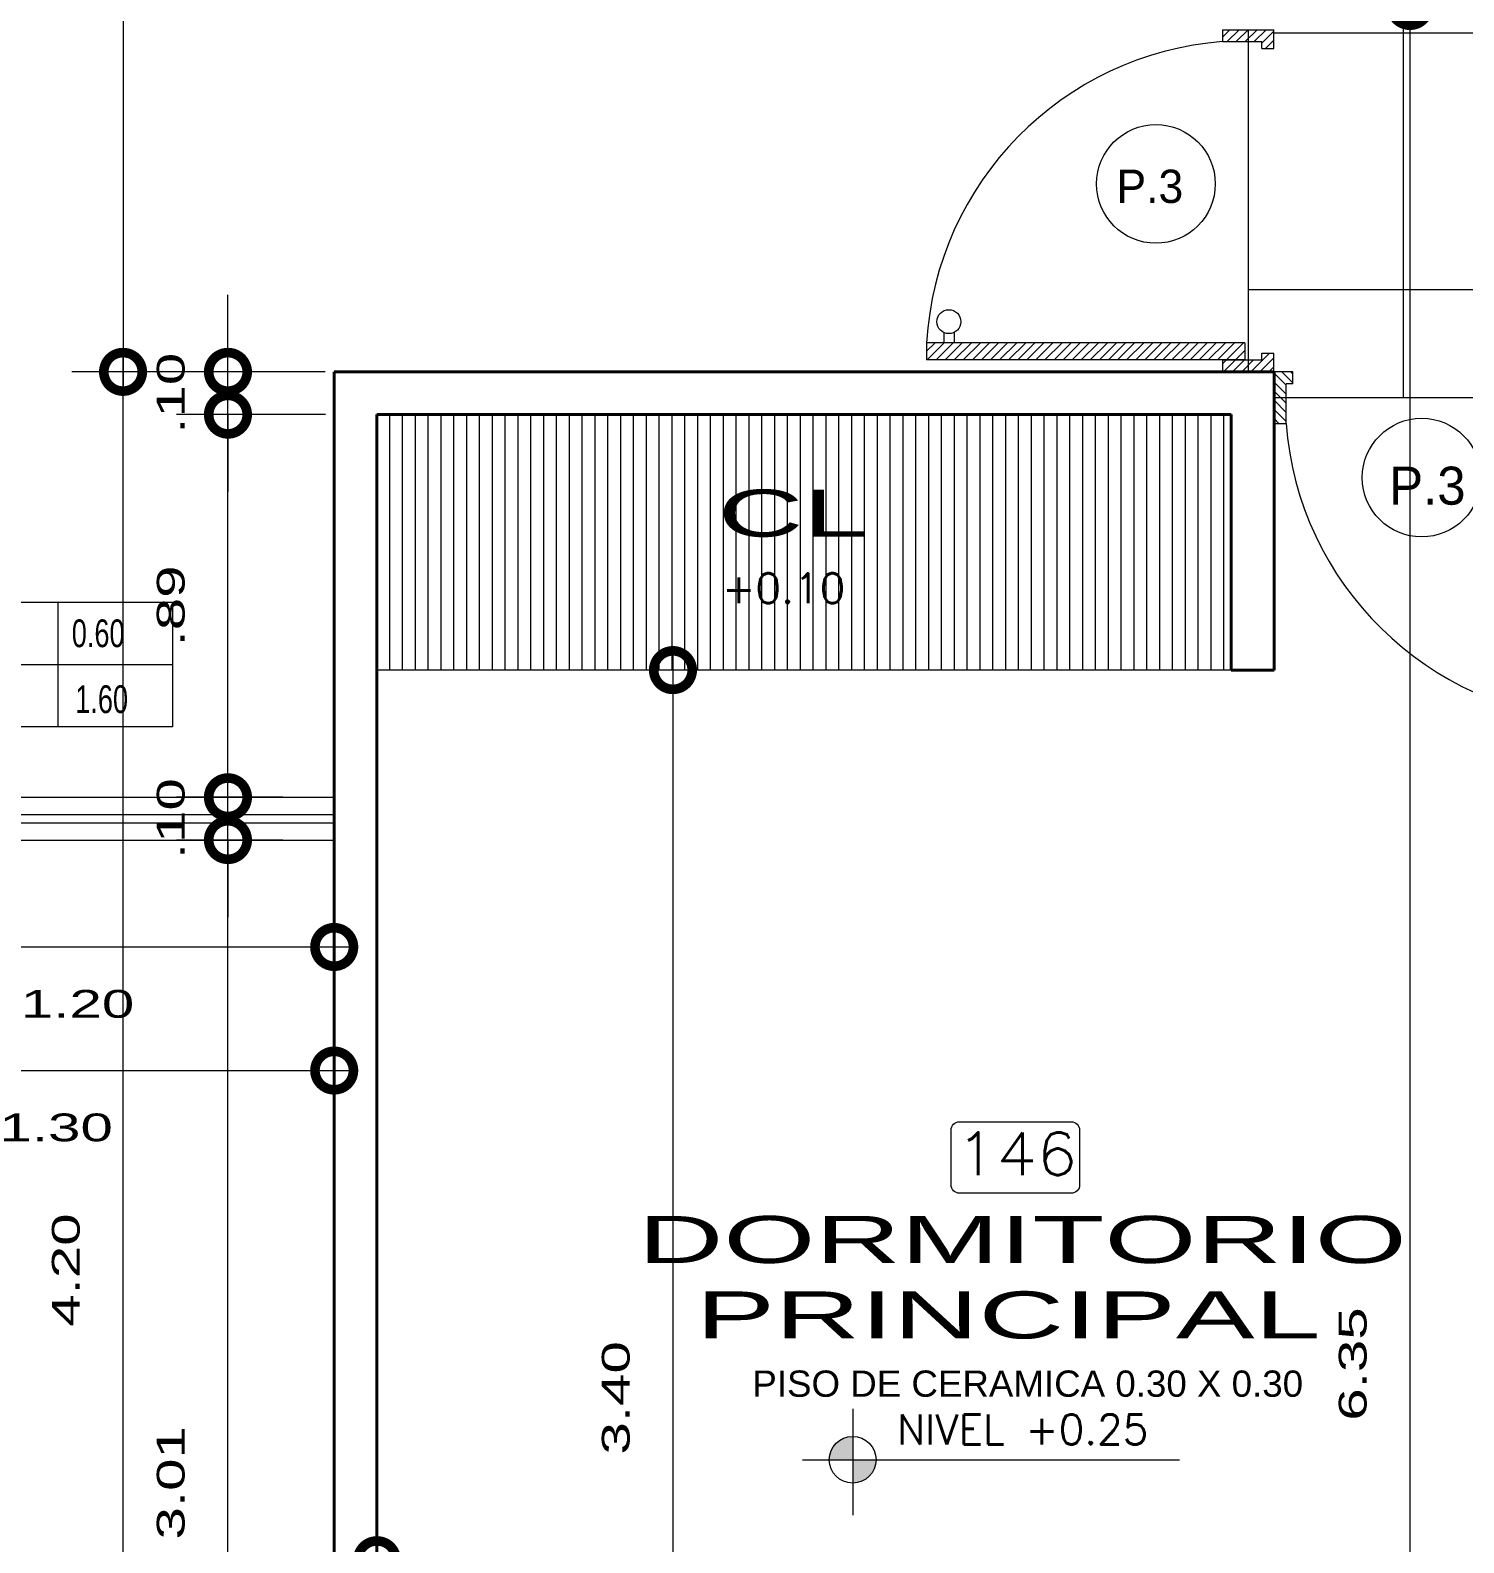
# Model space of a CAD drawing. Header units: inches. Extents: x 155.3 to 248.5, y 20.6 to 88.6.
# Drawn here: x 158.998 to 162.349, y 66.43 to 69.966 of the extents above; entities that cross this region are included whole.
import ezdxf
from ezdxf.enums import TextEntityAlignment as Align

# ---------------------------------------------------------------- set-up
doc = ezdxf.new("R2010")
doc.units = ezdxf.units.IN
doc.header["$MEASUREMENT"] = 0
doc.linetypes.add('CONTINUA', pattern=[0])
for name, color, linetype in [('COTAS', 252, 'Continuous'), ('MURO', 7, 'Continuous'), ('MURO BAJO', 144, 'Continuous'), ('PUERTAS', 23, 'Continuous'), ('TEXTOS PLANTA', 7, 'Continuous'), ('TEXTURAS', 251, 'Continuous'), ('VENTANAS', 40, 'Continuous')]:
    doc.layers.add(name, color=color, linetype=linetype)
doc.styles.add('Celso', font='swissel.ttf', dxfattribs={"width": 1.5})
doc.styles.add('ROMANS', font='romans', dxfattribs={"width": 1.1, "height": 1})
doc.styles.get("Standard").update_dxf_attribs({"font": 'arial.ttf'})
doc.dimstyles.new('PLANTA 1-50', dxfattribs={"dimtxt": 0.065, "dimasz": 0.18, "dimexe": 0.12, "dimexo": 0.12, "dimgap": 0.1, "dimtad": 2, "dimzin": 4, "dimdsep": 46, "dimtxsty": 'Celso', "dimblk": 'DOTSMALL', "dimcen": 0.065, "dimdle": 0.05, "dimclrd": 14, "dimclre": 251, "dimclrt": 256, "dimaunit": 1, "dimadec": 4, "dimazin": 1, "dimtfac": 1, "dimtix": 1, "dimtmove": 0, "dimatfit": 3, "dimldrblk": 'DOTSMALL', "dimfxl": 1, "dimlwd": 9, "dimlwe": 9, "dimarcsym": 0})
pattern_1 = [(314.9999999999999, (-96.52985856699738, 5.184583232853843), (-0.01325825214724776, -0.01325825214724777), [])]

# ---------------------------------------------------------------- blocks, each defined once
blk = doc.blocks.new('A$C2D8C4AFF')
at = {"lineweight": 0}
h = blk.add_hatch(dxfattribs=at)
h.set_pattern_fill('ANSI31', color=8, scale=0.1499999999999999, angle=16.99999999999995, style=0)
h.set_pattern_definition(pattern_1)
h.paths.add_polyline_path([(0.03500000397293945, 0.8649999762657998), (3.972829176746018e-09, 0.8649999762657892), (3.972786544181872e-09, 1.014999976265759), (0.05500000397294968, 1.014999976265756), (0.05500000397294968, 0.9799999762657734), (0.03500000397289682, 0.9799999762657592)])
h = blk.add_hatch(dxfattribs=at)
h.set_pattern_fill('ANSI31', color=8, scale=0.1499999999999999, angle=16.99999999999995, style=0)
h.set_pattern_definition(pattern_1)
h.paths.add_polyline_path([(1.000000003972815, 0.8649999762658851), (0.9650000039727757, 0.8649999762658638), (0.9650000039728042, 0.9299999762658437), (0.9650000039728042, 0.9799999762658516), (0.9450000039727655, 0.9799999762658445), (0.9450000039727939, 1.014999976265827), (1.000000003972801, 1.014999976265834)])
h = blk.add_hatch(dxfattribs=at)
h.set_pattern_fill('ANSI31', color=8, scale=0.1499999999999999, angle=16.99999999999995, style=0)
h.set_pattern_definition(pattern_1)
h.paths.add_polyline_path([(0.9650000039728894, -2.37339961017824e-08), (0.9150000039728354, -2.373400320720975e-08), (0.9150000039727928, 0.9299999762658331), (0.9650000039727757, 0.9299999762658437)])
at = {"color": 32, "lineweight": 0}
for p, q in [((3.972743911617727e-09, 0.864999976265814), (3.972729700763011e-09, 1.014999976265781)), ((0.055000003972836, 1.014999976265784), (3.972729700763011e-09, 1.014999976265781)), ((0.05500000397285021, 0.9799999762657947), (0.055000003972836, 1.014999976265784)), ((1.000000003972687, 1.014999976265862), (0.9450000039726802, 1.014999976265862)), ((0.9450000039726802, 0.9799999762658658), (0.9450000039726802, 1.014999976265862)), ((1.000000003972715, 0.86499997626591), (1.000000003972687, 1.014999976265862)), ((0.03500000397285419, 0.8649999762658283), (0.03500000397282577, 0.9799999762657805)), ((0.05500000397285021, 0.9799999762657947), (0.03500000397282577, 0.9799999762657805)), ((0.9650000039727047, 0.9799999762658729), (0.9450000039726802, 0.9799999762658658)), ((0.9650000039727047, 0.8649999762658886), (0.9650000039727047, 0.9799999762658729)), ((0.9150000039727217, 0.929999976265858), (0.9650000039727473, 0.9299999762658615)), ((0.9150000039726649, 0.929999976265858), (0.9150000039727786, -2.373398189092768e-08)), ((0.9650000039727189, 0.9299999762658686), (0.9650000039728042, -2.373397123278664e-08)), ((3.972743911617727e-09, 0.864999976265814), (0.03500000397285419, 0.8649999762658283)), ((0.9650000039727047, 0.8649999762658886), (1.000000003972715, 0.86499997626591)), ((0.9150000039727928, -2.3733978338214e-08), (0.9650000039728326, -2.373397478550032e-08))]:
    blk.add_line(p, q, dxfattribs=at)
at = {"lineweight": 0}
for p, q in [((0.8850000039727917, 0.07999997626593469), (0.9150000039727502, 0.0799999762659489)), ((0.8850000039727917, 0.04999997626596553), (0.9150000039727502, 0.04999997626596908))]:
    blk.add_line(p, q, dxfattribs=at)
blk.add_circle((0.8533772273711264, 0.06499997626595544), 0.0349999999999963, dxfattribs=at)
blk.add_arc((0.9697882772285595, 0.9358683929885814), 0.9374707719737768, 184.3354295784621, 266.6495738890734, dxfattribs=at)
blk = doc.blocks.new('_DotSmall')
at = {"color": 0, "linetype": 'ByBlock', "lineweight": 0, "const_width": 0.5}
blk.add_lwpolyline([(-0.0625, 0, 1), (0.0625, 0, 1)], format="xyb", close=True, dxfattribs=at)
blk = doc.blocks.new('*D22')
at = {"layer": 'COTAS', "color": 251, "linetype": 'CONTINUA', "lineweight": 9, "transparency": 16777216}
blk.add_line((158.5084652936083, 67.95297408443491), (158.5084652936083, 67.70297408443491), dxfattribs=at)
at = {"layer": 'COTAS', "color": 251, "linetype": 'Continuous', "lineweight": 9, "transparency": 16777216}
blk.add_line((159.7084652936082, 67.95297408443491), (159.7084652936082, 67.70297408443491), dxfattribs=at)
at = {"layer": 'COTAS', "color": 14, "linetype": 'CONTINUA', "lineweight": 9, "transparency": 16777216}
blk.add_line((158.4584652936082, 67.82297408443492), (159.7584652936083, 67.82297408443492), dxfattribs=at)
at = {"layer": 'Defpoints', "color": 0, "lineweight": 0, "transparency": 16777216}
for p in [(158.5084652936083, 68.07297408443492), (159.7084652936082, 68.07297408443492), (159.7084652936082, 67.82297408443492)]:
    blk.add_point(p, dxfattribs=at)
at = {"layer": 'COTAS', "color": 14, "lineweight": 9, "transparency": 16777216, "xscale": 0.18, "yscale": 0.18, "zscale": 0.18, "rotation": 180}
blk.add_blockref('_DotSmall', (158.5084652936083, 67.82297408443492), dxfattribs=at)
at = {"layer": 'COTAS', "color": 14, "lineweight": 9, "transparency": 16777216, "xscale": 0.18, "yscale": 0.18, "zscale": 0.18}
blk.add_blockref('_DotSmall', (159.7084652936082, 67.82297408443492), dxfattribs=at)
at = {"layer": 'COTAS', "lineweight": 0, "transparency": 16777216, "insert": (159.1084652936082, 67.6895731378494), "char_height": 0.065, "attachment_point": 5, "style": 'Celso'}
blk.add_mtext('1.20', dxfattribs=at)
blk = doc.blocks.new('*D23')
at = {"layer": 'COTAS', "color": 251, "linetype": 'CONTINUA', "lineweight": 9, "transparency": 16777216}
blk.add_line((158.4084652936082, 67.95297408443491), (158.4084652936082, 67.41407289294322), dxfattribs=at)
at = {"layer": 'COTAS', "color": 251, "linetype": 'Continuous', "lineweight": 9, "transparency": 16777216}
blk.add_line((159.7084652936082, 67.95297408443491), (159.7084652936082, 67.41407289294322), dxfattribs=at)
at = {"layer": 'COTAS', "color": 14, "linetype": 'CONTINUA', "lineweight": 9, "transparency": 16777216}
blk.add_line((158.3584652936082, 67.53407289294323), (159.7584652936083, 67.53407289294323), dxfattribs=at)
at = {"layer": 'Defpoints', "color": 0, "lineweight": 0, "transparency": 16777216}
for p in [(158.4084652936082, 68.07297408443492), (159.7084652936082, 68.07297408443492), (159.7084652936082, 67.53407289294323)]:
    blk.add_point(p, dxfattribs=at)
at = {"layer": 'COTAS', "color": 14, "lineweight": 9, "transparency": 16777216, "xscale": 0.18, "yscale": 0.18, "zscale": 0.18, "rotation": 180}
blk.add_blockref('_DotSmall', (158.4084652936082, 67.53407289294323), dxfattribs=at)
at = {"layer": 'COTAS', "color": 14, "lineweight": 9, "transparency": 16777216, "xscale": 0.18, "yscale": 0.18, "zscale": 0.18}
blk.add_blockref('_DotSmall', (159.7084652936082, 67.53407289294323), dxfattribs=at)
at = {"layer": 'COTAS', "lineweight": 0, "transparency": 16777216, "insert": (159.0584652936082, 67.40071589497163), "char_height": 0.065, "attachment_point": 5, "style": 'Celso'}
blk.add_mtext('1.30', dxfattribs=at)
blk = doc.blocks.new('*D94')
at = {"layer": 'COTAS', "color": 14, "linetype": 'CONTINUA', "lineweight": 9, "transparency": 16777216}
blk.add_line((159.4600396797975, 65.01758065874866), (159.4600396797975, 68.12297408443492), dxfattribs=at)
at = {"layer": 'COTAS', "color": 251, "linetype": 'Continuous', "lineweight": 9, "transparency": 16777216}
blk.add_line((159.5884586282006, 68.07297408443492), (159.3400396797975, 68.07297408443492), dxfattribs=at)
at = {"layer": 'COTAS', "color": 251, "linetype": 'CONTINUA', "lineweight": 9, "transparency": 16777216}
blk.add_line((159.5884586282006, 65.06758065874865), (159.3400396797975, 65.06758065874865), dxfattribs=at)
at = {"layer": 'Defpoints', "color": 0, "lineweight": 0, "transparency": 16777216}
for p in [(159.4600396797975, 68.07297408443492), (159.7084586282006, 68.07297408443492), (159.7084586282006, 65.06758065874865)]:
    blk.add_point(p, dxfattribs=at)
at = {"layer": 'COTAS', "color": 14, "lineweight": 9, "transparency": 16777216, "xscale": 0.18, "yscale": 0.18, "zscale": 0.18}
for p, rotation in [((159.4600396797975, 68.07297408443492), 90), ((159.4600396797975, 65.06758065874865), 270)]:
    blk.add_blockref('_DotSmall', p, dxfattribs=dict(at, rotation=rotation))
at = {"layer": 'COTAS', "lineweight": 0, "transparency": 16777216, "insert": (159.3266826818259, 66.5702773715918), "char_height": 0.065, "attachment_point": 5, "rotation": 90, "style": 'Celso'}
blk.add_mtext('3.01', dxfattribs=at)
blk = doc.blocks.new('*D95')
at = {"layer": 'COTAS', "color": 14, "linetype": 'CONTINUA', "lineweight": 9, "transparency": 16777216}
for p, q in [((159.4600396797975, 68.17297408443491), (159.4600396797975, 68.35297408443492)), ((159.4600396797975, 68.07297408443492), (159.4600396797975, 68.17297408443491)), ((159.4600396797975, 68.07297408443492), (159.4600396797975, 67.89297408443491))]:
    blk.add_line(p, q, dxfattribs=at)
at = {"layer": 'COTAS', "color": 251, "linetype": 'Continuous', "lineweight": 9, "transparency": 16777216}
blk.add_line((159.5884586282006, 68.17297408443491), (159.3400396797975, 68.17297408443491), dxfattribs=at)
at = {"layer": 'COTAS', "color": 251, "linetype": 'CONTINUA', "lineweight": 9, "transparency": 16777216}
blk.add_line((159.5884586282006, 68.07297408443492), (159.3400396797975, 68.07297408443492), dxfattribs=at)
at = {"layer": 'Defpoints', "color": 0, "lineweight": 0, "transparency": 16777216}
for p in [(159.4600396797975, 68.17297408443491), (159.7084586282006, 68.17297408443491), (159.7084586282006, 68.07297408443492)]:
    blk.add_point(p, dxfattribs=at)
at = {"layer": 'COTAS', "color": 14, "lineweight": 9, "transparency": 16777216, "xscale": 0.18, "yscale": 0.18, "zscale": 0.18}
for p, rotation in [((159.4600396797975, 68.17297408443491), 270), ((159.4600396797975, 68.07297408443492), 90)]:
    blk.add_blockref('_DotSmall', p, dxfattribs=dict(at, rotation=rotation))
at = {"layer": 'COTAS', "lineweight": 0, "transparency": 16777216, "insert": (159.3266826818259, 68.12297408443493), "char_height": 0.065, "attachment_point": 5, "rotation": 90, "style": 'Celso'}
blk.add_mtext('.10', dxfattribs=at)
blk = doc.blocks.new('*D96')
at = {"layer": 'COTAS', "color": 14, "linetype": 'CONTINUA', "lineweight": 9, "transparency": 16777216}
blk.add_line((159.4600396797975, 68.12297408443492), (159.4600396797975, 69.11755732982189), dxfattribs=at)
at = {"layer": 'COTAS', "color": 251, "linetype": 'Continuous', "lineweight": 9, "transparency": 16777216}
blk.add_line((159.6884586282006, 69.0675573298219), (159.3400396797975, 69.0675573298219), dxfattribs=at)
at = {"layer": 'COTAS', "color": 251, "linetype": 'CONTINUA', "lineweight": 9, "transparency": 16777216}
blk.add_line((159.5884586282006, 68.17297408443491), (159.3400396797975, 68.17297408443491), dxfattribs=at)
at = {"layer": 'Defpoints', "color": 0, "lineweight": 0, "transparency": 16777216}
for p in [(159.4600396797975, 69.0675573298219), (159.8084586282006, 69.0675573298219), (159.7084586282006, 68.17297408443491)]:
    blk.add_point(p, dxfattribs=at)
at = {"layer": 'COTAS', "color": 14, "lineweight": 9, "transparency": 16777216, "xscale": 0.18, "yscale": 0.18, "zscale": 0.18}
for p, rotation in [((159.4600396797975, 69.0675573298219), 90), ((159.4600396797975, 68.17297408443491), 270)]:
    blk.add_blockref('_DotSmall', p, dxfattribs=dict(at, rotation=rotation))
at = {"layer": 'COTAS', "lineweight": 0, "transparency": 16777216, "insert": (159.3266826818259, 68.62026570712841), "char_height": 0.065, "attachment_point": 5, "rotation": 90, "style": 'Celso'}
blk.add_mtext('.89', dxfattribs=at)
blk = doc.blocks.new('*D97')
at = {"layer": 'COTAS', "color": 14, "linetype": 'CONTINUA', "lineweight": 9, "transparency": 16777216}
for p, q in [((159.4600396797975, 69.1675573298219), (159.4600396797975, 69.34755732982191)), ((159.4600396797975, 69.0675573298219), (159.4600396797975, 69.1675573298219)), ((159.4600396797975, 69.0675573298219), (159.4600396797975, 68.88755732982189))]:
    blk.add_line(p, q, dxfattribs=at)
at = {"layer": 'COTAS', "color": 251, "linetype": 'Continuous', "lineweight": 9, "transparency": 16777216}
blk.add_line((159.5884586282006, 69.1675573298219), (159.3400396797975, 69.1675573298219), dxfattribs=at)
at = {"layer": 'COTAS', "color": 251, "linetype": 'CONTINUA', "lineweight": 9, "transparency": 16777216}
blk.add_line((159.6884586282006, 69.0675573298219), (159.3400396797975, 69.0675573298219), dxfattribs=at)
at = {"layer": 'Defpoints', "color": 0, "lineweight": 0, "transparency": 16777216}
for p in [(159.4600396797975, 69.1675573298219), (159.7084586282006, 69.1675573298219), (159.8084586282006, 69.0675573298219)]:
    blk.add_point(p, dxfattribs=at)
at = {"layer": 'COTAS', "color": 14, "lineweight": 9, "transparency": 16777216, "xscale": 0.18, "yscale": 0.18, "zscale": 0.18}
for p, rotation in [((159.4600396797975, 69.1675573298219), 270), ((159.4600396797975, 69.0675573298219), 90)]:
    blk.add_blockref('_DotSmall', p, dxfattribs=dict(at, rotation=rotation))
at = {"layer": 'COTAS', "lineweight": 0, "transparency": 16777216, "insert": (159.3266826818259, 69.1175573298219), "char_height": 0.065, "attachment_point": 5, "rotation": 90, "style": 'Celso'}
blk.add_mtext('.10', dxfattribs=at)
blk = doc.blocks.new('*D98')
at = {"layer": 'COTAS', "color": 14, "linetype": 'CONTINUA', "lineweight": 9, "transparency": 16777216}
blk.add_line((159.2147675753011, 64.91758065874866), (159.2147675753011, 69.2175573298219), dxfattribs=at)
at = {"layer": 'COTAS', "color": 251, "linetype": 'Continuous', "lineweight": 9, "transparency": 16777216}
blk.add_line((159.5884586282006, 69.1675573298219), (159.0947675753011, 69.1675573298219), dxfattribs=at)
at = {"layer": 'COTAS', "color": 251, "linetype": 'CONTINUA', "lineweight": 9, "transparency": 16777216}
blk.add_line((159.5884586282006, 64.96758065874866), (159.0947675753011, 64.96758065874866), dxfattribs=at)
at = {"layer": 'Defpoints', "color": 0, "lineweight": 0, "transparency": 16777216}
for p in [(159.2147675753011, 69.1675573298219), (159.7084586282006, 69.1675573298219), (159.7084586282006, 64.96758065874866)]:
    blk.add_point(p, dxfattribs=at)
at = {"layer": 'COTAS', "color": 14, "lineweight": 9, "transparency": 16777216, "xscale": 0.18, "yscale": 0.18, "zscale": 0.18}
for p, rotation in [((159.2147675753011, 69.1675573298219), 90), ((159.2147675753011, 64.96758065874866), 270)]:
    blk.add_blockref('_DotSmall', p, dxfattribs=dict(at, rotation=rotation))
at = {"layer": 'COTAS', "lineweight": 0, "transparency": 16777216, "insert": (159.0813666287155, 67.0675689942853), "char_height": 0.065, "attachment_point": 5, "rotation": 90, "style": 'Celso'}
blk.add_mtext('4.20', dxfattribs=at)
blk = doc.blocks.new('*D111')
at = {"layer": 'COTAS', "color": 14, "linetype": 'CONTINUA', "lineweight": 9, "transparency": 16777216}
blk.add_line((162.2234555748722, 70.07298074984256), (162.2234555748722, 63.62297741713873), dxfattribs=at)
at = {"layer": 'COTAS', "color": 251, "linetype": 'CONTINUA', "lineweight": 9, "transparency": 16777216}
blk.add_line((162.5884419646815, 70.02298074984256), (162.1034555748722, 70.02298074984256), dxfattribs=at)
at = {"layer": 'COTAS', "color": 251, "linetype": 'Continuous', "lineweight": 9, "transparency": 16777216}
blk.add_line((162.5884452973853, 63.67297741713872), (162.1034555748722, 63.67297741713872), dxfattribs=at)
at = {"layer": 'Defpoints', "color": 0, "lineweight": 0, "transparency": 16777216}
for p in [(162.7084419646815, 70.02298074984256), (162.2234555748722, 63.67297741713872), (162.7084452973853, 63.67297741713872)]:
    blk.add_point(p, dxfattribs=at)
at = {"layer": 'COTAS', "color": 14, "lineweight": 9, "transparency": 16777216, "xscale": 0.18, "yscale": 0.18, "zscale": 0.18}
for p, rotation in [((162.2234555748722, 70.02298074984256), 90), ((162.2234555748722, 63.67297741713872), 270)]:
    blk.add_blockref('_DotSmall', p, dxfattribs=dict(at, rotation=rotation))
at = {"layer": 'COTAS', "lineweight": 0, "transparency": 16777216, "insert": (162.0900985769006, 66.84797908349067), "char_height": 0.065, "attachment_point": 5, "rotation": 90, "style": 'Celso'}
blk.add_mtext('6.35', dxfattribs=at)
blk = doc.blocks.new('*D245')
at = {"layer": 'COTAS', "color": 251, "linetype": 'CONTINUA', "lineweight": 9, "transparency": 16777216}
blk.add_line((159.8084586282006, 66.94756899428526), (159.8084586282006, 66.26932661589728), dxfattribs=at)
at = {"layer": 'COTAS', "color": 251, "linetype": 'Continuous', "lineweight": 9, "transparency": 16777216}
blk.add_line((162.7084419646815, 66.94756899428526), (162.7084419646815, 66.26932661589728), dxfattribs=at)
at = {"layer": 'COTAS', "color": 14, "linetype": 'CONTINUA', "lineweight": 9, "transparency": 16777216}
blk.add_line((159.7584586282006, 66.38932661589729), (162.7584419646815, 66.38932661589729), dxfattribs=at)
at = {"layer": 'Defpoints', "color": 0, "lineweight": 0, "transparency": 16777216}
for p in [(159.8084586282006, 67.06756899428527), (162.7084419646815, 67.06756899428527), (162.7084419646815, 66.38932661589729)]:
    blk.add_point(p, dxfattribs=at)
at = {"layer": 'COTAS', "color": 14, "lineweight": 9, "transparency": 16777216, "xscale": 0.18, "yscale": 0.18, "zscale": 0.18, "rotation": 180}
blk.add_blockref('_DotSmall', (159.8084586282006, 66.38932661589729), dxfattribs=at)
at = {"layer": 'COTAS', "color": 14, "lineweight": 9, "transparency": 16777216, "xscale": 0.18, "yscale": 0.18, "zscale": 0.18}
blk.add_blockref('_DotSmall', (162.7084419646815, 66.38932661589729), dxfattribs=at)
at = {"layer": 'COTAS', "lineweight": 0, "transparency": 16777216, "insert": (161.2584502964411, 66.25592566931176), "char_height": 0.065, "attachment_point": 5, "style": 'Celso'}
blk.add_mtext('2.90', dxfattribs=at)
blk = doc.blocks.new('*D246')
at = {"layer": 'COTAS', "color": 14, "linetype": 'CONTINUA', "lineweight": 9, "transparency": 16777216}
blk.add_line((160.5004923864353, 68.52026903983223), (160.5004923864353, 65.01758065874866), dxfattribs=at)
at = {"layer": 'COTAS', "color": 251, "linetype": 'CONTINUA', "lineweight": 9, "transparency": 16777216}
blk.add_line((160.6871011068435, 68.47026903983223), (160.3804923864353, 68.47026903983223), dxfattribs=at)
at = {"layer": 'COTAS', "color": 251, "linetype": 'Continuous', "lineweight": 9, "transparency": 16777216}
blk.add_line((160.6871011068435, 65.06758065874865), (160.3804923864353, 65.06758065874865), dxfattribs=at)
at = {"layer": 'Defpoints', "color": 0, "lineweight": 0, "transparency": 16777216}
for p in [(160.8071011068435, 68.47026903983223), (160.5004923864353, 65.06758065874865), (160.8071011068435, 65.06758065874865)]:
    blk.add_point(p, dxfattribs=at)
at = {"layer": 'COTAS', "color": 14, "lineweight": 9, "transparency": 16777216, "xscale": 0.18, "yscale": 0.18, "zscale": 0.18}
for p, rotation in [((160.5004923864353, 68.47026903983223), 90), ((160.5004923864353, 65.06758065874865), 270)]:
    blk.add_blockref('_DotSmall', p, dxfattribs=dict(at, rotation=rotation))
at = {"layer": 'COTAS', "lineweight": 0, "transparency": 16777216, "insert": (160.3671353884637, 66.76892484929047), "char_height": 0.065, "attachment_point": 5, "rotation": 90, "style": 'Celso'}
blk.add_mtext('3.40', dxfattribs=at)
blk = doc.blocks.new('*D248')
at = {"layer": 'COTAS', "color": 14, "linetype": 'CONTINUA', "lineweight": 9, "transparency": 16777216}
blk.add_line((159.2147675753011, 72.06889652130796), (159.2147675753011, 69.1175573298219), dxfattribs=at)
at = {"layer": 'COTAS', "color": 251, "linetype": 'CONTINUA', "lineweight": 9, "transparency": 16777216}
blk.add_line((159.6871044395473, 72.01889652130797), (159.0947675753011, 72.01889652130797), dxfattribs=at)
at = {"layer": 'COTAS', "color": 251, "linetype": 'Continuous', "lineweight": 9, "transparency": 16777216}
blk.add_line((159.6871044395473, 69.1675573298219), (159.0947675753011, 69.1675573298219), dxfattribs=at)
at = {"layer": 'Defpoints', "color": 0, "lineweight": 0, "transparency": 16777216}
for p in [(159.8071044395473, 72.01889652130797), (159.2147675753011, 69.1675573298219), (159.8071044395473, 69.1675573298219)]:
    blk.add_point(p, dxfattribs=at)
at = {"layer": 'COTAS', "color": 14, "lineweight": 9, "transparency": 16777216, "xscale": 0.18, "yscale": 0.18, "zscale": 0.18}
for p, rotation in [((159.2147675753011, 72.01889652130797), 90), ((159.2147675753011, 69.1675573298219), 270)]:
    blk.add_blockref('_DotSmall', p, dxfattribs=dict(at, rotation=rotation))
at = {"layer": 'COTAS', "lineweight": 0, "transparency": 16777216, "insert": (159.0813666287155, 70.59322692556495), "char_height": 0.065, "attachment_point": 5, "rotation": 90, "style": 'Celso'}
blk.add_mtext('2.85', dxfattribs=at)

msp = doc.modelspace()

# ---------------------------------------------------------------- hatches: boundary and pattern name
at = {"layer": 'TEXTOS PLANTA', "lineweight": 9}
h = msp.add_hatch(color=7, dxfattribs=at)
h.paths.add_polyline_path([(160.8660035829667, 66.62414507445739), (160.9206259050187, 66.62414507445739), (160.9206259050187, 66.67876739650946, 0.4142135623729886)])
h.paths.add_polyline_path([(160.9206259050187, 66.62414507445739), (160.9206259050187, 66.56952275240532, 0.4142135623732935), (160.9752482270708, 66.62414507445739)])
at = {"layer": 'TEXTURAS', "lineweight": 0}
h = msp.add_hatch(dxfattribs=at)
h.set_pattern_fill('_USER', color=251, scale=0.6, angle=90, style=0, double=1, pattern_type=0)
h.set_pattern_definition([(90, (-0.9916415387080235, -0.8402123146809402), (-0.6, 3.673819061467131e-17), []), (180, (-0.9916415387080235, -0.8402123146809402), (-7.347638122934263e-17, -0.6), [])])
h.paths.add_polyline_path([(165.6084352908842, 71.12298074984255), (165.708435290886, 71.12298074984255), (165.7084153030509, 72.01889652130795), (165.6084153030509, 72.01889652130795), (165.5754153030509, 72.02389652130796), (165.5754153030509, 72.04489652130796), (165.587415303051, 72.04489652130796), (165.587415303051, 72.06889652130795), (165.029415303051, 72.06889652130795), (165.029415303051, 72.04489652130802), (165.041415303051, 72.044896521308), (165.041415303051, 72.02389652130802), (165.0084153030509, 72.02389652130802), (165.0084153030509, 72.01889652130795), (164.1084153030509, 72.01889652130795), (164.1084153030509, 71.01889652130795), (162.5057435854864, 71.01889652130797), (162.5057435854864, 71.02389652130803), (162.4727435854864, 71.02389652130803), (162.4727435854864, 71.04489652130802), (162.4847435854864, 71.04489652130803), (162.4847435854864, 71.06889652130796), (161.9267435854864, 71.06889652130796), (161.9267435854864, 71.04489652130798), (161.9387435854865, 71.04489652130798), (161.9387435854865, 71.02389652130798), (161.9057435854864, 71.02389652130798), (161.9057435854864, 69.9675573298219), (161.9055412070469, 69.92355732982182), (161.8775412070469, 69.9235573298218), (161.8775412070469, 69.93955732982182), (161.845541207047, 69.93955732982182), (161.845541207047, 69.1955573298219), (161.877541207047, 69.1955573298219), (161.877541207047, 69.21155732982191), (161.905541207047, 69.21155732982191), (161.905541207047, 69.16755732982192), (161.9498919963422, 69.16755732982192), (161.9498919963423, 69.13946288655009), (161.9338380287583, 69.13946288655009), (161.9338380287583, 69.10735495138235), (162.6803475214097, 69.10735495138235), (162.6803475214097, 69.13946288655016), (162.6642935538258, 69.13946288655015), (162.6642935538258, 69.16755732982197), (162.7084419646815, 69.16755732982197), (162.7084419646815, 70.02298074984256), (165.6084419646796, 70.02298074984256)])
h = msp.add_hatch(dxfattribs=at)
h.set_pattern_fill('_USER', color=251, scale=0.03, angle=90, style=0, pattern_type=0)
h.set_pattern_definition([(90, (159.8084586282006, 68.47026903983223), (-0.03, 1.836909530733566e-18), [])])
h.paths.add_polyline_path([(159.8084586282006, 69.0675573298219), (159.8084586282006, 68.47026903983223), (161.8057435854865, 68.47026903983223), (161.8057435854865, 69.0675573298219)])

# ---------------------------------------------------------------- linework, layer by layer
at = {"layer": 'MURO', "color": 7, "lineweight": 40}
for p, q in [((159.7084586282006, 69.1675573298219), (159.7084586282006, 64.96758065874866)), ((159.7084586282006, 69.1675573298219), (161.9057435854864, 69.1675573298219)), ((161.9057435854864, 69.16755732982189), (161.9057435854864, 68.47026903983223)), ((159.8084586282006, 69.0675573298219), (161.8057435854865, 69.0675573298219)), ((159.8084586282006, 69.0675573298219), (159.8084586282006, 65.06758065874865)), ((161.8057435854865, 69.0675573298219), (161.8057435854865, 68.47026903983223)), ((161.9057435854864, 68.47026903983223), (161.8057435854865, 68.47026903983223))]:
    msp.add_line(p, q, dxfattribs=at)
at = {"layer": 'MURO BAJO', "lineweight": 15}
for p, q in [((158.5084652936083, 68.17297408443491), (159.7084652936082, 68.17297408443491)), ((158.5084652936083, 68.07297408443492), (159.7084652936082, 68.07297408443492))]:
    msp.add_line(p, q, dxfattribs=at)
at = {"layer": 'TEXTOS PLANTA', "color": 7, "lineweight": 9}
for p, q in [((160.9206259050187, 66.74297502042226), (160.9206259050187, 66.49483019909725)), ((160.8034525169588, 66.62414507445739), (161.6848778793808, 66.62414507445739))]:
    msp.add_line(p, q, dxfattribs=at)
for points in [[(158.7949451146873, 68.62935742818684), (159.3300802498224, 68.62935742818684), (159.3300802498224, 68.33746553629494), (158.7949451146873, 68.33746553629494), (158.7949451146873, 68.62935742818684)], [(159.0625126822548, 68.62935742818684), (159.0625126822548, 68.33746553629494)], [(158.7949451146873, 68.4834114822409), (159.3300802498224, 68.4834114822409)]]:
    msp.add_lwpolyline(points, dxfattribs=at)
msp.add_lwpolyline([(161.1707123533473, 67.41455599411981), (161.4313082226203, 67.41455599411981, -0.414213562373095), (161.4513082226389, 67.39455599456684), (161.4513082226389, 67.26708566143768, -0.4142135623731783), (161.4313082226203, 67.24708566188471), (161.1707123533473, 67.24708566188471, -0.414213562373095), (161.1507123533287, 67.26708566143768), (161.1507123533287, 67.39455599456684, -0.4142135623729821)], format="xyb", close=True, dxfattribs=at)
at = {"layer": 'TEXTOS PLANTA', "lineweight": 0}
for centre in [(161.6296113920218, 69.6069396961428), (162.2508156785908, 68.92028914124069)]:
    msp.add_circle(centre, 0.1386885518146734, dxfattribs=at)
at = {"layer": 'TEXTOS PLANTA', "color": 7, "lineweight": 9}
msp.add_circle((160.9206259050187, 66.62414507445739), 0.05462232205205735, dxfattribs=at)
at = {"layer": 'TEXTURAS', "color": 251, "lineweight": 0}
for p, q in [((161.845541207047, 69.96486802159353), (161.845541207047, 69.1675573298219)), ((161.9057435854864, 69.10735495138235), (162.7084419646815, 69.10735495138235)), ((161.8057435854865, 68.47026903983223), (159.8084586282006, 68.47026903983223))]:
    msp.add_line(p, q, dxfattribs=at)
at = {"layer": 'VENTANAS', "lineweight": 20}
for p, q in [((158.5084652936083, 68.13297408443492), (159.7084652936082, 68.13297408443492)), ((158.5084652936083, 68.11297408443491), (159.7084652936082, 68.11297408443491))]:
    msp.add_line(p, q, dxfattribs=at)

# ---------------------------------------------------------------- block references
at = {"layer": 'PUERTAS', "lineweight": 0, "xscale": 0.8000000000000285, "yscale": 0.8000000000000285, "zscale": 0.8000000000000285, "rotation": 270}
msp.add_blockref('A$C2D8C4AFF', (161.0935412260343, 69.96755733300009), dxfattribs=at)
at = {"layer": 'PUERTAS', "lineweight": 0, "xscale": 0.80269837919511, "yscale": 0.80269837919511, "zscale": 0.80269837919511}
msp.add_blockref('A$C2D8C4AFF', (161.9057435822975, 68.3528184939903), dxfattribs=at)

# ---------------------------------------------------------------- texts
at = {"layer": 'TEXTOS PLANTA', "color": 7, "lineweight": 9}
for s, height, width, p in [('CL', 0.11, 1.8, (160.6054537848192, 68.7822999348632)), ('0.60', 0.06486486486486401, 0.7, (159.0949353849575, 68.5239422930517)), ('1.60', 0.06486486486486401, 0.7, (159.1030434930655, 68.36988823899766)), ('DORMITORIO', 0.11, 1.8, (160.4185220808093, 67.08411494324916)), ('PRINCIPAL', 0.11, 1.8, (160.5542382509236, 66.90762097412203))]:
    msp.add_text(s, height=height, dxfattribs=dict(at, width=width)).set_placement(p)
at = {"layer": 'TEXTOS PLANTA', "color": 7, "lineweight": 9, "style": 'ROMANS'}
for s, p in [('+0.10', (160.6154047687105, 68.62669136776134)), ('NIVEL +0.25', (161.0241438947472, 66.660080903646))]:
    msp.add_text(s, height=0.06999999999999999, dxfattribs=at).set_placement(p)
at = {"layer": 'TEXTOS PLANTA', "color": 7, "lineweight": 9, "style": 'ROMANS', "width": 1.1}
msp.add_text('146', height=0.1, dxfattribs=at).set_placement((161.3038582267822, 67.33961221322076), align=Align.MIDDLE_CENTER)
at = {"layer": 'TEXTOS PLANTA', "color": 7, "lineweight": 9}
msp.add_text('PISO DE CERAMICA 0.30 X 0.30', height=0.06142654711623436, dxfattribs=at).set_placement((160.6861132340184, 66.77135937320058))
at = {"layer": 'TEXTOS PLANTA', "color": 7, "lineweight": 9, "attachment_point": 4}
for insert, char_height, width in [((161.5373763529219, 69.60086118092244), 0.0777777777777778, 0.3555555555555556), ((162.1751319602749, 68.90085400341319), 0.0888888888888889, 0.3666666666666666)]:
    msp.add_mtext('{\\fCentury Gothic|b0|i0|c1|p15;P.3}', dxfattribs=dict(at, insert=insert, char_height=char_height, width=width))

# ---------------------------------------------------------------- dimensions: what is measured, and where the dimension line sits
at = {"layer": 'COTAS', "lineweight": 0}
for base, p1, p2, picture, middle in [((159.2147675753011, 69.1675573298219), (159.8071044395473, 72.01889652130797), (159.8071044395473, 69.1675573298219), '*D248', (159.0813666287155, 70.59322692556495)), ((162.2234555748722, 63.67297741713872), (162.7084419646815, 70.02298074984256), (162.7084452973853, 63.67297741713872), '*D111', (162.0900985769006, 66.84797908349067)), ((159.2147675753011, 69.1675573298219), (159.7084586282006, 64.96758065874866), (159.7084586282006, 69.1675573298219), '*D98', (159.0813666287155, 67.0675689942853)), ((160.5004923864353, 65.06758065874865), (160.8071011068435, 68.47026903983223), (160.8071011068435, 65.06758065874865), '*D246', (160.3671353884637, 66.76892484929047))]:
    dim = msp.add_linear_dim(base=base, p1=p1, p2=p2, angle=90, dimstyle='PLANTA 1-50', dxfattribs=at)
    dim.commit()
    dim.dimension.update_dxf_attribs({"geometry": picture, "text_midpoint": middle})
for base, p1, p2, picture, middle in [((159.4600396797975, 69.1675573298219), (159.8084586282006, 69.0675573298219), (159.7084586282006, 69.1675573298219), '*D97', (159.3266826818259, 69.1175573298219)), ((159.4600396797975, 69.0675573298219), (159.7084586282006, 68.17297408443491), (159.8084586282006, 69.0675573298219), '*D96', (159.3266826818259, 68.62026570712841)), ((159.4600396797975, 68.17297408443491), (159.7084586282006, 68.07297408443492), (159.7084586282006, 68.17297408443491), '*D95', (159.3266826818259, 68.12297408443493)), ((159.4600396797975, 68.07297408443492), (159.7084586282006, 65.06758065874865), (159.7084586282006, 68.07297408443492), '*D94', (159.3266826818259, 66.5702773715918))]:
    dim = msp.add_linear_dim(base=base, p1=p1, p2=p2, angle=90, dimstyle='PLANTA 1-50', override={"dimtmove": 1}, dxfattribs=at)
    dim.commit()
    dim.dimension.update_dxf_attribs({"geometry": picture, "text_midpoint": middle})
for base, p1, p2, picture, middle in [((159.7084652936082, 67.53407289294323), (158.4084652936082, 68.07297408443492), (159.7084652936082, 68.07297408443492), '*D23', (159.0584652936082, 67.40071589497163)), ((162.7084419646815, 66.38932661589729), (159.8084586282006, 67.06756899428527), (162.7084419646815, 67.06756899428527), '*D245', (161.2584502964411, 66.25592566931176))]:
    dim = msp.add_linear_dim(base=base, p1=p1, p2=p2, dimstyle='PLANTA 1-50', dxfattribs=at)
    dim.commit()
    dim.dimension.update_dxf_attribs({"geometry": picture, "text_midpoint": middle})
dim = msp.add_linear_dim(base=(159.7084652936082, 67.82297408443492), p1=(158.5084652936083, 68.07297408443492), p2=(159.7084652936082, 68.07297408443492), dimstyle='PLANTA 1-50', override={"dimtmove": 1}, dxfattribs=at)
dim.commit()
dim.dimension.update_dxf_attribs({"geometry": '*D22', "text_midpoint": (159.1084652936082, 67.6895731378494)})

doc.saveas('drawing.dxf')
